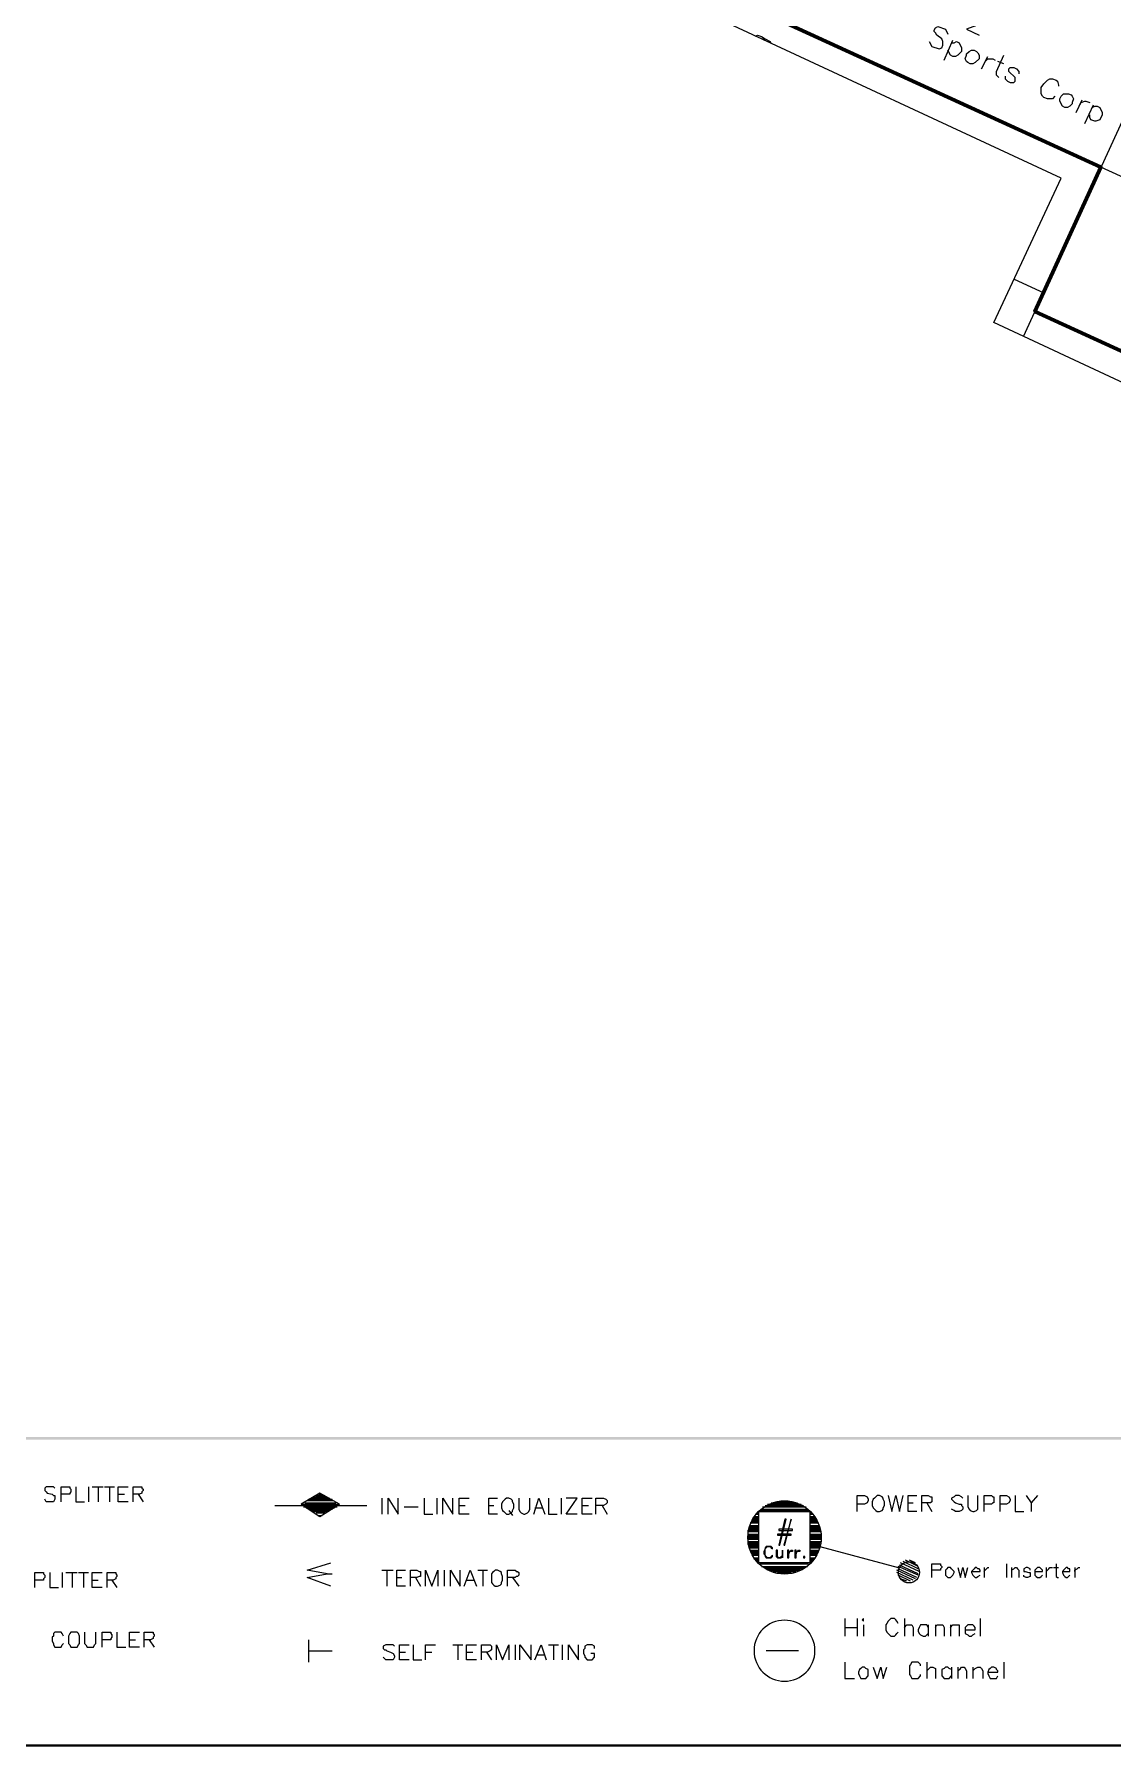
# Model space of a CAD drawing. Header units: millimetres. Extents: x 3.6 to 37.8, y 0.6 to 28.7.
# Drawn here: x 12.2 to 15.81, y 0.59 to 6.34 of the extents above; entities that cross this region are included whole.
import ezdxf

# ---------------------------------------------------------------- set-up
doc = ezdxf.new("R2010")
doc.units = ezdxf.units.MM
for name, color, linetype in [('PDF_0', 7, 'Continuous'), ('PDF_S45$BOUNDARY-NODE', 3, 'Continuous'), ('PDF_S45$strand', 7, 'Continuous')]:
    doc.layers.add(name, color=color, linetype=linetype)
doc.layers.add('PDF_S45$LOTS', color=254, linetype='Continuous', true_color=0xdcdcdc)
doc.layers.add('PDF_S45$SDU', color=157, linetype='Continuous', true_color=0x396472)

msp = doc.modelspace()

# ---------------------------------------------------------------- linework, layer by layer
at = {"layer": 'PDF_0', "lineweight": 0, "const_width": 0.00834}
msp.add_lwpolyline([(37.7648, 0.5988), (37.7648, 28.6993), (3.5681, 28.6993), (3.5681, 0.5988)], close=True, dxfattribs=at)
at = {"layer": 'PDF_0', "lineweight": 9}
msp.add_lwpolyline([(16.728, 4.7562), (15.4145, 5.3691), (15.6397, 5.8528), (14.5097, 6.3782), (14.418, 6.6451), (13.5381, 7.0579), (13.5631, 7.1538), (12.8543, 7.4707), (12.7083, 7.6625), (12.2538, 7.8418), (12.1454, 7.8835), (13.6757, 11.2403), (14.0927, 12.1576), (14.3596, 12.1826), (14.3554, 12.2118), (14.0969, 12.191), (17.8205, 20.6182)], dxfattribs=at)
at = {"layer": 'PDF_0', "color": 8, "lineweight": 0, "true_color": 0x808080}
for points in [[(12.2663, 1.462), (12.2622, 1.4662), (12.2538, 1.4662), (12.2455, 1.4662), (12.2371, 1.4662), (12.233, 1.462), (12.233, 1.4537), (12.2371, 1.4495), (12.2413, 1.4453), (12.258, 1.4411), (12.2622, 1.437), (12.2663, 1.437), (12.2663, 1.4286), (12.2663, 1.4245), (12.2622, 1.4161), (12.2538, 1.4161), (12.2455, 1.4161), (12.2371, 1.4161), (12.233, 1.4245)], [(12.2872, 1.4161), (12.2872, 1.4662), (12.308, 1.4662), (12.3164, 1.4662), (12.3164, 1.462), (12.3205, 1.4578), (12.3205, 1.4495), (12.3164, 1.4453), (12.3164, 1.4411), (12.308, 1.4411), (12.2872, 1.4411)], [(12.3372, 1.4662), (12.3372, 1.4161), (12.3664, 1.4161)], [(12.3789, 1.4662), (12.3789, 1.4161)], [(12.3914, 1.4662), (12.4289, 1.4662)], [(12.4123, 1.4662), (12.4123, 1.4161)], [(12.4331, 1.4662), (12.4665, 1.4662)], [(12.4498, 1.4662), (12.4498, 1.4161)], [(12.5123, 1.4161), (12.479, 1.4161), (12.479, 1.4662), (12.5123, 1.4662)], [(12.479, 1.4411), (12.4998, 1.4411)], [(12.529, 1.4161), (12.529, 1.4662), (12.5499, 1.4662), (12.5582, 1.4662), (12.5582, 1.462), (12.5624, 1.4578), (12.5624, 1.4537), (12.5582, 1.4495), (12.5582, 1.4453), (12.5499, 1.4411), (12.529, 1.4411)], [(12.5457, 1.4411), (12.5624, 1.4161)], [(13.142, 1.437), (13.1712, 1.437)], [(13.1503, 1.4411), (13.1628, 1.4411)], [(14.9559, 1.3828), (14.9559, 1.437), (14.9809, 1.437), (14.9892, 1.4328), (14.9934, 1.4245), (14.9934, 1.4203), (14.9892, 1.412), (14.9809, 1.4078), (14.9559, 1.4078)], [(15.0601, 1.437), (15.0726, 1.3828), (15.0851, 1.437), (15.0976, 1.3828), (15.1101, 1.437)], [(15.156, 1.3828), (15.1268, 1.3828), (15.1268, 1.437), (15.156, 1.437)], [(15.1727, 1.3828), (15.1727, 1.437), (15.1935, 1.437), (15.2019, 1.4328), (15.2061, 1.4328), (15.2061, 1.4245), (15.2061, 1.4203), (15.2061, 1.4161), (15.2019, 1.412), (15.1935, 1.412), (15.1727, 1.412)], [(15.3103, 1.4286), (15.3061, 1.4328), (15.2978, 1.437), (15.2853, 1.437), (15.2811, 1.4328), (15.2728, 1.4286), (15.2728, 1.4245), (15.2769, 1.4203), (15.2811, 1.4161), (15.2853, 1.412), (15.2978, 1.4078), (15.3061, 1.4078), (15.3061, 1.4036), (15.3103, 1.3995), (15.3103, 1.3911), (15.3061, 1.3869), (15.2978, 1.3828), (15.2853, 1.3828), (15.2811, 1.3869), (15.2728, 1.3911)], [(15.327, 1.437), (15.327, 1.3995), (15.3311, 1.3911), (15.3353, 1.3869), (15.3437, 1.3828), (15.3478, 1.3828), (15.3562, 1.3869), (15.3603, 1.3911), (15.3603, 1.3995), (15.3603, 1.437)], [(15.3812, 1.3828), (15.3812, 1.437), (15.4062, 1.437), (15.4104, 1.4328), (15.4145, 1.4328), (15.4145, 1.4245), (15.4145, 1.4203), (15.4145, 1.412), (15.4104, 1.412), (15.4062, 1.4078), (15.3812, 1.4078)], [(15.4354, 1.3828), (15.4354, 1.437), (15.4562, 1.437), (15.4646, 1.4328), (15.4688, 1.4245), (15.4688, 1.4203), (15.4646, 1.412), (15.4562, 1.4078), (15.4354, 1.4078)], [(15.4854, 1.437), (15.4854, 1.3828), (15.5146, 1.3828)], [(15.523, 1.437), (15.5396, 1.412), (15.5396, 1.3828)], [(15.5605, 1.437), (15.5396, 1.412)], [(13.0044, 1.4036), (13.3129, 1.4036)], [(13.0919, 1.4036), (13.2212, 1.4036)], [(13.0961, 1.4078), (13.217, 1.4078)], [(13.1003, 1.3995), (13.2129, 1.3995)], [(13.1045, 1.412), (13.2087, 1.412)], [(13.1086, 1.3953), (13.2045, 1.3953)], [(13.1128, 1.4203), (13.2004, 1.4203)], [(13.117, 1.4245), (13.1962, 1.4245)], [(13.117, 1.3911), (13.1962, 1.3911)], [(13.1253, 1.4286), (13.1879, 1.4286)], [(13.1253, 1.3869), (13.1879, 1.3869)], [(13.1336, 1.4328), (13.1795, 1.4328)], [(13.1336, 1.3828), (13.1795, 1.3828)], [(13.142, 1.3786), (13.1712, 1.3786)], [(13.363, 1.4286), (13.363, 1.3744)], [(13.3838, 1.3744), (13.3838, 1.4286), (13.4172, 1.3744), (13.4172, 1.4286)], [(13.438, 1.3995), (13.4839, 1.3995)], [(13.5048, 1.4286), (13.5048, 1.3744), (13.5339, 1.3744)], [(13.5465, 1.4286), (13.5465, 1.3744)], [(13.5673, 1.3744), (13.5673, 1.4286), (13.6007, 1.3744), (13.6007, 1.4286)], [(13.6549, 1.3744), (13.6215, 1.3744), (13.6215, 1.4286), (13.6549, 1.4286)], [(13.6215, 1.4036), (13.6424, 1.4036)], [(13.7508, 1.3744), (13.7216, 1.3744), (13.7216, 1.4286), (13.7508, 1.4286)], [(13.7216, 1.4036), (13.7383, 1.4036)], [(13.7883, 1.3869), (13.8008, 1.3703)], [(13.8217, 1.4286), (13.8217, 1.3911), (13.8258, 1.3828), (13.83, 1.3786), (13.8383, 1.3744), (13.8425, 1.3744), (13.8509, 1.3786), (13.855, 1.3828), (13.8592, 1.3911), (13.8592, 1.4286)], [(13.8717, 1.3744), (13.8884, 1.4286), (13.9092, 1.3744)], [(13.8759, 1.3953), (13.9009, 1.3953)], [(13.9217, 1.4286), (13.9217, 1.3744), (13.9509, 1.3744)], [(13.9634, 1.4286), (13.9634, 1.3744)], [(14.0177, 1.3744), (13.9801, 1.3744), (14.0177, 1.4286), (13.9801, 1.4286)], [(14.0677, 1.3744), (14.0343, 1.3744), (14.0343, 1.4286), (14.0677, 1.4286)], [(14.0343, 1.4036), (14.0552, 1.4036)], [(14.0802, 1.3744), (14.0802, 1.4286), (14.1052, 1.4286), (14.1136, 1.4245), (14.1177, 1.4203), (14.1177, 1.412), (14.1136, 1.4078), (14.1052, 1.4036), (14.0802, 1.4036)], [(14.101, 1.4036), (14.1177, 1.3744)], [(14.6181, 1.3786), (14.6264, 1.3786)], [(14.6223, 1.3828), (14.6264, 1.3828)], [(14.6264, 1.3869), (14.7974, 1.3869)], [(14.6348, 1.3911), (14.7891, 1.3911)], [(14.639, 1.3995), (14.7849, 1.3995)], [(14.6473, 1.4036), (14.7766, 1.4036)], [(14.6556, 1.4078), (14.7682, 1.4078)], [(14.6681, 1.412), (14.7557, 1.412)], [(14.6848, 1.4161), (14.739, 1.4161)], [(14.7974, 1.3828), (14.8016, 1.3828)], [(14.7974, 1.3786), (14.8057, 1.3786)], [(15.1268, 1.412), (15.1435, 1.412)], [(15.1894, 1.412), (15.2061, 1.3828)], [(13.1503, 1.3703), (13.1628, 1.3703)], [(14.5931, 1.3327), (14.6264, 1.3327)], [(14.5931, 1.3286), (14.6264, 1.3286)], [(14.5931, 1.3244), (14.6264, 1.3244)], [(14.5973, 1.3452), (14.6264, 1.3452)], [(14.5973, 1.3369), (14.6264, 1.3369)], [(14.6014, 1.3536), (14.6264, 1.3536)], [(14.6014, 1.3494), (14.6264, 1.3494)], [(14.6056, 1.3619), (14.6264, 1.3619)], [(14.6056, 1.3578), (14.6264, 1.3578)], [(14.6098, 1.3661), (14.6264, 1.3661)], [(14.6139, 1.3744), (14.6264, 1.3744)], [(14.7974, 1.3744), (14.8099, 1.3744)], [(14.7974, 1.3661), (14.8141, 1.3661)], [(14.7974, 1.3619), (14.8141, 1.3619)], [(14.7974, 1.3578), (14.8183, 1.3578)], [(14.7974, 1.3536), (14.8224, 1.3536)], [(14.7974, 1.3494), (14.8224, 1.3494)], [(14.7974, 1.3452), (14.8266, 1.3452)], [(14.7974, 1.3369), (14.8266, 1.3369)], [(14.7974, 1.3327), (14.8308, 1.3327)], [(14.7974, 1.3286), (14.8308, 1.3286)], [(14.7974, 1.3244), (14.8308, 1.3244)], [(14.5889, 1.3202), (14.6264, 1.3202)], [(14.5889, 1.3161), (14.6264, 1.3161)], [(14.5889, 1.3077), (14.6264, 1.3077)], [(14.5889, 1.3035), (14.6264, 1.3035)], [(14.5889, 1.2994), (14.6264, 1.2994)], [(14.5889, 1.2952), (14.6264, 1.2952)], [(14.5889, 1.291), (14.6264, 1.291)], [(14.5889, 1.2827), (14.6264, 1.2827)], [(14.5889, 1.2785), (14.6264, 1.2785)], [(14.5889, 1.2744), (14.6264, 1.2744)], [(14.5931, 1.2702), (14.6264, 1.2702)], [(14.5931, 1.266), (14.6264, 1.266)], [(14.7974, 1.3202), (14.8349, 1.3202)], [(14.7974, 1.3161), (14.8349, 1.3161)], [(14.7974, 1.3077), (14.8349, 1.3077)], [(14.7974, 1.3035), (14.8349, 1.3035)], [(14.7974, 1.2994), (14.8349, 1.2994)], [(14.7974, 1.2952), (14.8349, 1.2952)], [(14.7974, 1.291), (14.8349, 1.291)], [(14.7974, 1.2827), (14.8349, 1.2827)], [(14.7974, 1.2785), (14.8349, 1.2785)], [(14.7974, 1.2744), (14.8308, 1.2744)], [(14.7974, 1.2702), (14.8308, 1.2702)], [(14.7974, 1.266), (14.8308, 1.266), (15.0935, 1.1951)], [(13.1795, 1.1743), (13.1128, 1.1868), (13.192, 1.2118)], [(14.5931, 1.2618), (14.6264, 1.2618)], [(14.5973, 1.2535), (14.6264, 1.2535)], [(14.5973, 1.2493), (14.6264, 1.2493)], [(14.6014, 1.2452), (14.6264, 1.2452)], [(14.6014, 1.241), (14.6264, 1.241)], [(14.6056, 1.2368), (14.6264, 1.2368)], [(14.6098, 1.2285), (14.6264, 1.2285)], [(14.6098, 1.2243), (14.6264, 1.2243)], [(14.6139, 1.2201), (14.6264, 1.2201)], [(14.6181, 1.216), (14.6264, 1.216)], [(14.6223, 1.2118), (14.6264, 1.2118)], [(14.6306, 1.2076), (14.7932, 1.2076)], [(14.7974, 1.2618), (14.8308, 1.2618)], [(14.7974, 1.2535), (14.8266, 1.2535)], [(14.7974, 1.2493), (14.8266, 1.2493)], [(14.7974, 1.2452), (14.8224, 1.2452)], [(14.7974, 1.241), (14.8224, 1.241)], [(14.7974, 1.2368), (14.8183, 1.2368)], [(14.7974, 1.2285), (14.8141, 1.2285)], [(14.7974, 1.2243), (14.8099, 1.2243)], [(14.7974, 1.2201), (14.8099, 1.2201)], [(14.7974, 1.216), (14.8057, 1.216)], [(14.7974, 1.2118), (14.7974, 1.2118)], [(15.1644, 1.1826), (15.1018, 1.2118)], [(15.1602, 1.191), (15.1101, 1.216)], [(15.1602, 1.1993), (15.1185, 1.2201)], [(15.1518, 1.2118), (15.131, 1.2201)], [(15.2061, 1.1618), (15.2061, 1.2076), (15.2269, 1.2076), (15.2352, 1.2076), (15.2352, 1.2035), (15.2394, 1.1993), (15.2394, 1.1951), (15.2352, 1.191), (15.2352, 1.1868), (15.2269, 1.1868), (15.2061, 1.1868)], [(15.4562, 1.2076), (15.4562, 1.1618)], [(15.623, 1.2076), (15.623, 1.1743), (15.623, 1.1659), (15.6272, 1.1618), (15.6314, 1.1618)], [(12.1996, 1.1284), (12.1996, 1.1785), (12.2205, 1.1785), (12.2288, 1.1785), (12.2288, 1.1743), (12.233, 1.1701), (12.233, 1.1618), (12.2288, 1.1576), (12.2288, 1.1534), (12.2205, 1.1534), (12.1996, 1.1534)], [(12.2496, 1.1785), (12.2496, 1.1284), (12.2788, 1.1284)], [(12.2913, 1.1785), (12.2913, 1.1284)], [(12.3039, 1.1785), (12.3414, 1.1785)], [(12.3247, 1.1785), (12.3247, 1.1284)], [(12.3455, 1.1785), (12.3789, 1.1785)], [(12.3622, 1.1785), (12.3622, 1.1284)], [(12.4248, 1.1284), (12.3914, 1.1284), (12.3914, 1.1785), (12.4248, 1.1785)], [(12.3914, 1.1534), (12.4123, 1.1534)], [(12.4415, 1.1284), (12.4415, 1.1785), (12.4623, 1.1785), (12.4706, 1.1785), (12.4706, 1.1743), (12.4748, 1.1701), (12.4748, 1.1659), (12.4706, 1.1618), (12.4706, 1.1576), (12.4623, 1.1534), (12.4415, 1.1534)], [(12.4581, 1.1534), (12.4748, 1.1284)], [(13.192, 1.1326), (13.1128, 1.1618), (13.1795, 1.1743), (13.1962, 1.1743)], [(13.363, 1.1868), (13.4005, 1.1868)], [(13.3797, 1.1868), (13.3797, 1.1326)], [(13.4422, 1.1326), (13.413, 1.1326), (13.413, 1.1868), (13.4422, 1.1868)], [(13.413, 1.1618), (13.4297, 1.1618)], [(13.4589, 1.1326), (13.4589, 1.1868), (13.4797, 1.1868), (13.4881, 1.1826), (13.4923, 1.1826), (13.4923, 1.1785), (13.4923, 1.1701), (13.4923, 1.1659), (13.4881, 1.1659), (13.4797, 1.1618), (13.4589, 1.1618)], [(13.4756, 1.1618), (13.4923, 1.1326)], [(13.5089, 1.1326), (13.5089, 1.1868), (13.5298, 1.1326), (13.5506, 1.1868), (13.5506, 1.1326)], [(13.5715, 1.1868), (13.5715, 1.1326)], [(13.5923, 1.1326), (13.5923, 1.1868), (13.6257, 1.1326), (13.6257, 1.1868)], [(13.6382, 1.1326), (13.659, 1.1868), (13.6799, 1.1326)], [(13.6465, 1.1534), (13.6716, 1.1534)], [(13.6841, 1.1868), (13.7174, 1.1868)], [(13.7007, 1.1868), (13.7007, 1.1326)], [(13.7841, 1.1326), (13.7841, 1.1868), (13.8092, 1.1868), (13.8133, 1.1826), (13.8175, 1.1826), (13.8217, 1.1785), (13.8217, 1.1701), (13.8175, 1.1659), (13.8133, 1.1659), (13.8092, 1.1618), (13.7841, 1.1618)], [(13.8008, 1.1618), (13.8217, 1.1326)], [(14.6348, 1.1993), (14.7891, 1.1993)], [(14.6431, 1.1951), (14.7807, 1.1951)], [(14.6515, 1.191), (14.7724, 1.191)], [(14.6598, 1.1868), (14.764, 1.1868)], [(14.6723, 1.1826), (14.7515, 1.1826)], [(14.689, 1.1785), (14.7349, 1.1785)], [(15.1518, 1.1576), (15.0893, 1.1868)], [(15.1435, 1.1534), (15.0893, 1.1785)], [(15.1602, 1.1701), (15.0935, 1.1993)], [(15.156, 1.1618), (15.0935, 1.191)], [(15.1352, 1.1493), (15.0935, 1.1701)], [(15.1602, 1.1743), (15.0976, 1.2035)], [(15.1227, 1.1493), (15.1018, 1.1576)], [(15.2936, 1.1951), (15.302, 1.1618), (15.3103, 1.1951), (15.3186, 1.1618), (15.327, 1.1951)], [(15.3395, 1.1826), (15.3687, 1.1826), (15.3687, 1.1868), (15.3645, 1.191), (15.3603, 1.191), (15.3562, 1.1951), (15.352, 1.1951), (15.3478, 1.191), (15.3437, 1.1868), (15.3395, 1.1826), (15.3395, 1.1785), (15.3437, 1.1701), (15.3478, 1.1659), (15.352, 1.1618), (15.3562, 1.1618), (15.3603, 1.1659), (15.3687, 1.1701)], [(15.3812, 1.1951), (15.3812, 1.1618)], [(15.3812, 1.1826), (15.3854, 1.1868), (15.3895, 1.191), (15.3937, 1.1951), (15.3979, 1.1951)], [(15.4729, 1.1951), (15.4729, 1.1618)], [(15.4729, 1.1868), (15.4813, 1.191), (15.4854, 1.1951), (15.4896, 1.1951), (15.4938, 1.191), (15.4979, 1.1868), (15.4979, 1.1618)], [(15.5355, 1.1868), (15.5355, 1.191), (15.5271, 1.1951), (15.523, 1.1951), (15.5146, 1.191), (15.5146, 1.1868), (15.5146, 1.1826), (15.5188, 1.1826), (15.5313, 1.1785), (15.5355, 1.1785), (15.5355, 1.1743), (15.5355, 1.1701), (15.5355, 1.1659), (15.5271, 1.1618), (15.523, 1.1618), (15.5146, 1.1659), (15.5146, 1.1701)], [(15.5521, 1.1826), (15.5772, 1.1826), (15.5772, 1.1868), (15.573, 1.191), (15.5688, 1.1951), (15.5605, 1.1951), (15.5563, 1.191), (15.5521, 1.1868), (15.5521, 1.1826), (15.5521, 1.1785), (15.5521, 1.1701), (15.5563, 1.1659), (15.5605, 1.1618), (15.5688, 1.1618), (15.573, 1.1659), (15.5772, 1.1701)], [(15.5897, 1.1951), (15.5897, 1.1618)], [(15.5897, 1.1826), (15.5938, 1.1868), (15.598, 1.191), (15.6022, 1.1951), (15.6105, 1.1951)], [(15.6147, 1.1951), (15.6314, 1.1951)], [(15.6439, 1.1826), (15.6689, 1.1826), (15.6689, 1.1868), (15.6689, 1.191), (15.6647, 1.191), (15.6606, 1.1951), (15.6564, 1.1951), (15.6522, 1.191), (15.6481, 1.1868), (15.6439, 1.1826), (15.6439, 1.1785), (15.6481, 1.1701), (15.6522, 1.1659), (15.6564, 1.1618), (15.6606, 1.1618), (15.6647, 1.1659), (15.6689, 1.1701)], [(15.6856, 1.1951), (15.6856, 1.1618)], [(15.6856, 1.1826), (15.6856, 1.1868), (15.6939, 1.191), (15.6981, 1.1951), (15.7023, 1.1951)], [(12.2955, 0.9658), (12.2913, 0.9741), (12.2872, 0.9783), (12.283, 0.9783), (12.2747, 0.9783), (12.2663, 0.9783), (12.2622, 0.9741), (12.2622, 0.9658), (12.258, 0.9616), (12.258, 0.9491), (12.2622, 0.9408), (12.2622, 0.9366), (12.2663, 0.9283), (12.2747, 0.9283), (12.283, 0.9283), (12.2872, 0.9283), (12.2913, 0.9366), (12.2955, 0.9408)], [(12.3664, 0.9783), (12.3664, 0.9408), (12.3706, 0.9366), (12.3747, 0.9283), (12.3831, 0.9283), (12.3872, 0.9283), (12.3956, 0.9283), (12.3998, 0.9366), (12.4039, 0.9408), (12.4039, 0.9783)], [(12.4248, 0.9283), (12.4248, 0.9783), (12.4456, 0.9783), (12.454, 0.9783), (12.454, 0.9741), (12.4581, 0.97), (12.4581, 0.9616), (12.454, 0.9574), (12.454, 0.9533), (12.4456, 0.9533), (12.4248, 0.9533)], [(12.4748, 0.9783), (12.4748, 0.9283), (12.504, 0.9283)], [(12.5499, 0.9283), (12.5165, 0.9283), (12.5165, 0.9783), (12.5499, 0.9783)], [(12.5665, 0.9283), (12.5665, 0.9783), (12.5874, 0.9783), (12.5957, 0.9783), (12.5957, 0.9741), (12.5999, 0.97), (12.5999, 0.9658), (12.5957, 0.9616), (12.5957, 0.9574), (12.5874, 0.9533), (12.5665, 0.9533)], [(14.9142, 1.0242), (14.9142, 0.9658)], [(14.9142, 0.995), (14.9559, 0.995)], [(14.9559, 1.0242), (14.9559, 0.9658)], [(14.9767, 1.0033), (14.9767, 0.9658)], [(15.0935, 1.0075), (15.0893, 1.0158), (15.0851, 1.02), (15.081, 1.0242), (15.0684, 1.0242), (15.0643, 1.02), (15.0601, 1.0158), (15.0559, 1.0075), (15.0518, 1.0033), (15.0518, 0.9866), (15.0559, 0.9783), (15.0601, 0.9741), (15.0643, 0.97), (15.0684, 0.9658), (15.081, 0.9658), (15.0851, 0.97), (15.0893, 0.9741), (15.0935, 0.9783)], [(15.1143, 1.0242), (15.1143, 0.9658)], [(15.1143, 0.995), (15.1227, 1.0033), (15.1268, 1.0033), (15.1352, 1.0033), (15.1393, 1.0033), (15.1435, 0.995), (15.1435, 0.9658)], [(15.1935, 0.995), (15.1894, 1.0033), (15.1852, 1.0033), (15.1769, 1.0033), (15.1685, 1.0033), (15.1644, 0.995), (15.1602, 0.9866), (15.1602, 0.9825), (15.1644, 0.9741), (15.1685, 0.97), (15.1769, 0.9658), (15.1852, 0.9658), (15.1894, 0.97), (15.1935, 0.9741)], [(15.1935, 1.0033), (15.1935, 0.9658)], [(15.2186, 1.0033), (15.2186, 0.9658)], [(15.2186, 0.995), (15.2227, 1.0033), (15.2311, 1.0033), (15.2394, 1.0033), (15.2436, 1.0033), (15.2478, 0.995), (15.2478, 0.9658)], [(15.2686, 1.0033), (15.2686, 0.9658)], [(15.2686, 0.995), (15.2769, 1.0033), (15.2811, 1.0033), (15.2894, 1.0033), (15.2978, 1.0033), (15.2978, 0.995), (15.2978, 0.9658)], [(15.3186, 0.9866), (15.352, 0.9866), (15.352, 0.995), (15.3478, 0.9991), (15.3437, 1.0033), (15.3395, 1.0033), (15.3311, 1.0033), (15.327, 1.0033), (15.3186, 0.995), (15.3186, 0.9866), (15.3186, 0.9825), (15.3186, 0.9741), (15.327, 0.97), (15.3311, 0.9658), (15.3395, 0.9658), (15.3437, 0.97), (15.352, 0.9741)], [(15.3687, 1.0242), (15.3687, 0.9658)], [(12.5165, 0.9533), (12.5374, 0.9533)], [(12.5832, 0.9533), (12.5999, 0.9283)], [(13.117, 0.9533), (13.117, 0.8782)], [(13.4047, 0.9324), (13.4005, 0.9366), (13.3922, 0.9366), (13.3797, 0.9366), (13.3755, 0.9366), (13.3672, 0.9324), (13.3672, 0.9241), (13.3713, 0.9199), (13.3755, 0.9199), (13.3797, 0.9158), (13.3922, 0.9116), (13.4005, 0.9074), (13.4047, 0.8991), (13.4047, 0.8949), (13.4005, 0.8866), (13.3922, 0.8866), (13.3797, 0.8866), (13.3755, 0.8866), (13.3672, 0.8949)], [(13.4547, 0.8866), (13.4214, 0.8866), (13.4214, 0.9366), (13.4547, 0.9366)], [(13.4672, 0.9366), (13.4672, 0.8866), (13.4964, 0.8866)], [(13.5089, 0.8866), (13.5089, 0.9366), (13.5423, 0.9366)], [(13.6007, 0.9366), (13.634, 0.9366)], [(13.6173, 0.9366), (13.6173, 0.8866)], [(13.6799, 0.8866), (13.6465, 0.8866), (13.6465, 0.9366), (13.6799, 0.9366)], [(13.6966, 0.8866), (13.6966, 0.9366), (13.7174, 0.9366), (13.7258, 0.9366), (13.7299, 0.9324), (13.7299, 0.9283), (13.7299, 0.9241), (13.7299, 0.9199), (13.7258, 0.9158), (13.7174, 0.9116), (13.6966, 0.9116)], [(13.7466, 0.8866), (13.7466, 0.9366), (13.7675, 0.8866), (13.7883, 0.9366), (13.7883, 0.8866)], [(13.8092, 0.9366), (13.8092, 0.8866)], [(13.8258, 0.8866), (13.8258, 0.9366), (13.8634, 0.8866), (13.8634, 0.9366)], [(13.8759, 0.8866), (13.8967, 0.9366), (13.9134, 0.8866)], [(13.9217, 0.9366), (13.9551, 0.9366)], [(13.9384, 0.9366), (13.9384, 0.8866)], [(13.9676, 0.9366), (13.9676, 0.8866)], [(13.9885, 0.8866), (13.9885, 0.9366), (14.0218, 0.8866), (14.0218, 0.9366)], [(14.076, 0.9241), (14.076, 0.9324), (14.0677, 0.9366), (14.0635, 0.9366), (14.0552, 0.9366), (14.051, 0.9366), (14.0427, 0.9324), (14.0427, 0.9241), (14.0385, 0.9199), (14.0385, 0.9074), (14.0427, 0.8991), (14.0427, 0.8949), (14.051, 0.8866), (14.0552, 0.8866), (14.0635, 0.8866), (14.0677, 0.8866), (14.076, 0.8949), (14.076, 0.8991), (14.076, 0.9074), (14.0635, 0.9074)], [(13.117, 0.9158), (13.1962, 0.9158)], [(13.4214, 0.9116), (13.4422, 0.9116)], [(13.5089, 0.9116), (13.5298, 0.9116)], [(13.6465, 0.9116), (13.6674, 0.9116)], [(13.7133, 0.9116), (13.7299, 0.8866)], [(13.8842, 0.9032), (13.9092, 0.9032)], [(14.7599, 0.9158), (14.6515, 0.9158)], [(14.9142, 0.8782), (14.9142, 0.824), (14.9475, 0.824)], [(15.0101, 0.8615), (15.0226, 0.824), (15.0351, 0.8615), (15.0434, 0.824), (15.0559, 0.8615)], [(15.1685, 0.8657), (15.1685, 0.8699), (15.1602, 0.8782), (15.156, 0.8782), (15.1435, 0.8782), (15.1393, 0.8782), (15.1352, 0.8699), (15.131, 0.8657), (15.131, 0.8574), (15.131, 0.8449), (15.131, 0.8365), (15.1352, 0.8324), (15.1393, 0.824), (15.1435, 0.824), (15.156, 0.824), (15.1602, 0.824), (15.1685, 0.8324), (15.1685, 0.8365)], [(15.1894, 0.8782), (15.1894, 0.824)], [(15.1894, 0.849), (15.1977, 0.8574), (15.2019, 0.8615), (15.2102, 0.8615), (15.2186, 0.8574), (15.2186, 0.849), (15.2186, 0.824)], [(15.2728, 0.8532), (15.2644, 0.8574), (15.2603, 0.8615), (15.2519, 0.8615), (15.2478, 0.8574), (15.2394, 0.8532), (15.2394, 0.8449), (15.2394, 0.8407), (15.2394, 0.8324), (15.2478, 0.824), (15.2519, 0.824), (15.2603, 0.824), (15.2644, 0.824), (15.2728, 0.8324)], [(15.2728, 0.8615), (15.2728, 0.824)], [(15.2936, 0.8615), (15.2936, 0.824)], [(15.2936, 0.849), (15.302, 0.8574), (15.3061, 0.8615), (15.3145, 0.8615), (15.3186, 0.8574), (15.3228, 0.849), (15.3228, 0.824)], [(15.3437, 0.8615), (15.3437, 0.824)], [(15.3437, 0.849), (15.352, 0.8574), (15.3603, 0.8615), (15.3687, 0.8615), (15.3728, 0.8574), (15.377, 0.849), (15.377, 0.824)], [(15.3937, 0.8449), (15.4271, 0.8449), (15.4271, 0.849), (15.4229, 0.8532), (15.4229, 0.8574), (15.4145, 0.8615), (15.4062, 0.8615), (15.402, 0.8574), (15.3979, 0.8532), (15.3937, 0.8449), (15.3937, 0.8407), (15.3979, 0.8324), (15.402, 0.824), (15.4062, 0.824), (15.4145, 0.824), (15.4229, 0.824), (15.4271, 0.8324)], [(15.4479, 0.8782), (15.4479, 0.824)]]:
    msp.add_lwpolyline(points, dxfattribs=at)
for points in [[(13.1545, 1.3661), (13.2212, 1.4078), (13.1545, 1.4453), (13.0919, 1.4078)], [(15.0226, 1.437), (15.0184, 1.4328), (15.0142, 1.4286), (15.0101, 1.4245), (15.0059, 1.4161), (15.0059, 1.4036), (15.0101, 1.3953), (15.0142, 1.3911), (15.0184, 1.3869), (15.0226, 1.3828), (15.0309, 1.3828), (15.0393, 1.3869), (15.0434, 1.3911), (15.0434, 1.3953), (15.0476, 1.4036), (15.0476, 1.4161), (15.0434, 1.4245), (15.0434, 1.4286), (15.0393, 1.4328), (15.0309, 1.437)], [(13.78, 1.4286), (13.7758, 1.4245), (13.7716, 1.4203), (13.7675, 1.4161), (13.7633, 1.4078), (13.7633, 1.3953), (13.7675, 1.3869), (13.7716, 1.3828), (13.7758, 1.3786), (13.78, 1.3744), (13.7883, 1.3744), (13.7966, 1.3786), (13.8008, 1.3828), (13.8008, 1.3869), (13.805, 1.3953), (13.805, 1.4078), (13.8008, 1.4161), (13.8008, 1.4203), (13.7966, 1.4245), (13.7883, 1.4286)], [(14.6264, 1.2118), (14.6264, 1.3828), (14.7974, 1.3828), (14.7974, 1.2118)], [(14.714, 1.3578), (14.6932, 1.2702), (14.6973, 1.2702), (14.7182, 1.3578)], [(14.6932, 1.3202), (14.739, 1.3202), (14.739, 1.3244), (14.6932, 1.3244)], [(14.7349, 1.3578), (14.7098, 1.2702), (14.714, 1.2702)], [(14.6723, 1.2368), (14.6681, 1.2327), (14.664, 1.2285), (14.6556, 1.2285), (14.6515, 1.2327), (14.6473, 1.2368), (14.6473, 1.241), (14.6473, 1.2493), (14.6473, 1.2577), (14.6515, 1.2618), (14.6556, 1.266), (14.664, 1.266), (14.6681, 1.2618), (14.6723, 1.2577), (14.6723, 1.2618), (14.6681, 1.266), (14.664, 1.266), (14.6556, 1.266), (14.6515, 1.266), (14.6473, 1.2618), (14.6473, 1.2577), (14.6431, 1.2493), (14.6431, 1.241), (14.6473, 1.2368), (14.6473, 1.2327), (14.6515, 1.2285), (14.6556, 1.2285), (14.664, 1.2285), (14.6681, 1.2285), (14.6723, 1.2327)], [(14.689, 1.3035), (14.7349, 1.3035), (14.7349, 1.3077), (14.689, 1.3077)], [(14.7057, 1.2327), (14.7015, 1.2327), (14.6973, 1.2285), (14.6932, 1.2285), (14.689, 1.2327), (14.689, 1.2535), (14.6848, 1.2535), (14.6848, 1.2327), (14.689, 1.2285), (14.6973, 1.2285), (14.7015, 1.2285)], [(14.7057, 1.2285), (14.7057, 1.2535)], [(14.7265, 1.2285), (14.7265, 1.2535), (14.7224, 1.2535), (14.7224, 1.2285)], [(14.739, 1.2535), (14.739, 1.2493), (14.7349, 1.2493), (14.7307, 1.2493), (14.7265, 1.2452), (14.7265, 1.241), (14.7265, 1.2493), (14.7307, 1.2493), (14.7349, 1.2535)], [(14.7515, 1.2285), (14.7515, 1.2535), (14.7474, 1.2535), (14.7474, 1.2285)], [(14.764, 1.2535), (14.764, 1.2493), (14.7599, 1.2493), (14.7557, 1.2493), (14.7515, 1.2452), (14.7515, 1.241), (14.7515, 1.2493), (14.7557, 1.2493), (14.7599, 1.2535)], [(14.7766, 1.2327), (14.7766, 1.2285), (14.7807, 1.2285), (14.7807, 1.2327), (14.7766, 1.2327), (14.7766, 1.2285), (14.7807, 1.2285), (14.7807, 1.2327)], [(13.7424, 1.1868), (13.7383, 1.1826), (13.7341, 1.1785), (13.7299, 1.1743), (13.7299, 1.1659), (13.7299, 1.1534), (13.7299, 1.1451), (13.7341, 1.1409), (13.7383, 1.1368), (13.7424, 1.1326), (13.7508, 1.1326), (13.7591, 1.1368), (13.7633, 1.1409), (13.7633, 1.1451), (13.7675, 1.1534), (13.7675, 1.1659), (13.7633, 1.1743), (13.7633, 1.1785), (13.7591, 1.1826), (13.7508, 1.1868)], [(15.2603, 1.1951), (15.2561, 1.191), (15.2519, 1.1868), (15.2519, 1.1826), (15.2519, 1.1785), (15.2519, 1.1701), (15.2561, 1.1659), (15.2603, 1.1618), (15.2686, 1.1618), (15.2728, 1.1659), (15.2769, 1.1701), (15.2811, 1.1785), (15.2811, 1.1826), (15.2769, 1.1868), (15.2728, 1.191), (15.2686, 1.1951)], [(12.3247, 0.9783), (12.3205, 0.9783), (12.3164, 0.9741), (12.3122, 0.9658), (12.3122, 0.9616), (12.3122, 0.9491), (12.3122, 0.9408), (12.3164, 0.9366), (12.3205, 0.9283), (12.3247, 0.9283), (12.3372, 0.9283), (12.3414, 0.9283), (12.3455, 0.9366), (12.3497, 0.9408), (12.3497, 0.9491), (12.3497, 0.9616), (12.3497, 0.9658), (12.3455, 0.9741), (12.3414, 0.9783), (12.3372, 0.9783)], [(14.9725, 1.02), (14.9767, 1.0158), (14.9767, 1.02), (14.9767, 1.0242)], [(14.9725, 0.8615), (14.9684, 0.8574), (14.9642, 0.8532), (14.96, 0.8449), (14.96, 0.8407), (14.9642, 0.8324), (14.9684, 0.824), (14.9725, 0.824), (14.9809, 0.824), (14.9851, 0.824), (14.9934, 0.8324), (14.9934, 0.8407), (14.9934, 0.8449), (14.9934, 0.8532), (14.9851, 0.8574), (14.9809, 0.8615)]]:
    msp.add_lwpolyline(points, close=True, dxfattribs=at)
msp.add_lwpolyline([(14.8146, 0.9167, 1), (14.6103, 0.9167, 1)], format="xyb", close=True, dxfattribs=at)
for centre, radius in [((14.7125, 1.2962), 0.123), ((15.1295, 1.1794), 0.0354)]:
    msp.add_circle(centre, radius, dxfattribs=at)
at = {"layer": 'PDF_0', "transparency": 33554559}
for points in [[(3.5681, 1.633), (3.5681, 1.6246), (37.7648, 1.633)], [(3.5681, 1.6246), (37.7648, 1.633), (37.7648, 1.6246)]]:
    msp.add_solid(points, dxfattribs=at)
at = {"layer": 'PDF_S45$BOUNDARY-NODE', "lineweight": 60}
msp.add_lwpolyline([(12.2913, 7.9586), (12.7625, 7.7418), (12.8835, 7.5791), (13.6924, 7.2122), (13.659, 7.133), (14.4638, 6.7619), (14.5889, 6.4324), (15.7731, 5.8904), (15.5521, 5.4067), (16.7364, 4.8646), (17.0575, 4.9563), (17.9873, 4.5268)], dxfattribs=at)
at = {"layer": 'PDF_S45$LOTS', "lineweight": 0}
for points in [[(15.5138, 5.3228), (17.7663, 10.2312)], [(16.9574, 5.3483), (15.7731, 5.8904)], [(15.4824, 5.5149), (15.5813, 5.4692)], [(16.7364, 4.8646), (15.5521, 5.4067)]]:
    msp.add_lwpolyline(points, dxfattribs=at)
at = {"layer": 'PDF_S45$SDU', "lineweight": 0}
for points in [[(15.3478, 6.3991), (15.3562, 6.4074), (15.3687, 6.4074), (15.3812, 6.4032), (15.3854, 6.3991), (15.3854, 6.3782), (15.3687, 6.3699), (15.3228, 6.3532), (15.3645, 6.3324)], [(15.1977, 6.3115), (15.2061, 6.2948), (15.2311, 6.2865), (15.2394, 6.2907), (15.2436, 6.299), (15.2436, 6.3115), (15.2394, 6.3199), (15.2227, 6.3324), (15.2186, 6.3407), (15.2144, 6.3449), (15.2144, 6.349), (15.2186, 6.3574), (15.2269, 6.3615), (15.2519, 6.3532), (15.2603, 6.3365)], [(15.2478, 6.249), (15.2769, 6.3157)], [(15.2728, 6.3073), (15.2811, 6.3073), (15.2894, 6.3115), (15.2978, 6.3073), (15.3061, 6.2907), (15.3061, 6.2782), (15.2936, 6.2656), (15.2853, 6.2615), (15.2769, 6.2615), (15.2686, 6.2656), (15.2603, 6.2823)], [(15.3728, 6.2198), (15.3937, 6.2615)], [(15.4312, 6.1906), (15.4229, 6.1989), (15.4229, 6.2114), (15.4479, 6.2656)], [(15.3854, 6.2448), (15.3937, 6.2531), (15.4104, 6.2531), (15.4187, 6.249)], [(15.4479, 6.2365), (15.4271, 6.2448)], [(15.4521, 6.1948), (15.4521, 6.1864), (15.4604, 6.1781), (15.4688, 6.1739), (15.4813, 6.1739), (15.4854, 6.1781), (15.4854, 6.1906), (15.4646, 6.2114), (15.4646, 6.2198), (15.4688, 6.2239), (15.4813, 6.2239), (15.4896, 6.2198), (15.4979, 6.2114), (15.4979, 6.2031)], [(15.6189, 6.128), (15.6105, 6.1197), (15.5938, 6.1197), (15.5813, 6.1239), (15.5772, 6.128), (15.573, 6.1364), (15.573, 6.1572), (15.5813, 6.1697), (15.5938, 6.1822), (15.6022, 6.1864), (15.6105, 6.1864), (15.623, 6.1822), (15.6272, 6.1781), (15.6314, 6.1656), (15.6314, 6.1614)], [(15.6898, 6.0738), (15.7106, 6.1155)], [(15.7023, 6.0988), (15.7064, 6.1072), (15.7189, 6.1114), (15.7231, 6.1114), (15.7356, 6.1072)], [(15.7189, 6.0363), (15.7481, 6.0988)], [(15.744, 6.0905), (15.7523, 6.0947), (15.7606, 6.0947), (15.769, 6.0905), (15.7773, 6.0738), (15.7773, 6.0655), (15.769, 6.0488), (15.7565, 6.0446), (15.7523, 6.0446), (15.7398, 6.0488), (15.7356, 6.0572), (15.7356, 6.0655)]]:
    msp.add_lwpolyline(points, dxfattribs=at)
for points in [[(15.3478, 6.2823), (15.3562, 6.2782), (15.3603, 6.274), (15.3645, 6.2656), (15.3645, 6.2531), (15.352, 6.2406), (15.3437, 6.2365), (15.3353, 6.2365), (15.327, 6.2406), (15.3228, 6.2448), (15.3186, 6.2531), (15.3228, 6.2656), (15.3228, 6.2698), (15.3311, 6.2782), (15.3395, 6.2823)], [(15.6647, 6.1364), (15.6731, 6.1322), (15.6772, 6.128), (15.6814, 6.1197), (15.6772, 6.1072), (15.6772, 6.103), (15.6689, 6.0947), (15.6606, 6.0905), (15.6522, 6.0905), (15.6439, 6.0947), (15.6355, 6.1114), (15.6355, 6.1197), (15.6397, 6.128), (15.6481, 6.1364)]]:
    msp.add_lwpolyline(points, close=True, dxfattribs=at)
at = {"layer": 'PDF_S45$strand', "lineweight": 0}
for points in [[(14.6142, 6.3297), (14.6223, 6.3324), (14.6348, 6.3282), (14.6473, 6.3199), (14.664, 6.3115), (14.6672, 6.305)], [(14.6348, 6.3282), (14.6431, 6.3199), (14.6455, 6.3151)]]:
    msp.add_lwpolyline(points, dxfattribs=at)

doc.saveas('drawing.dxf')
